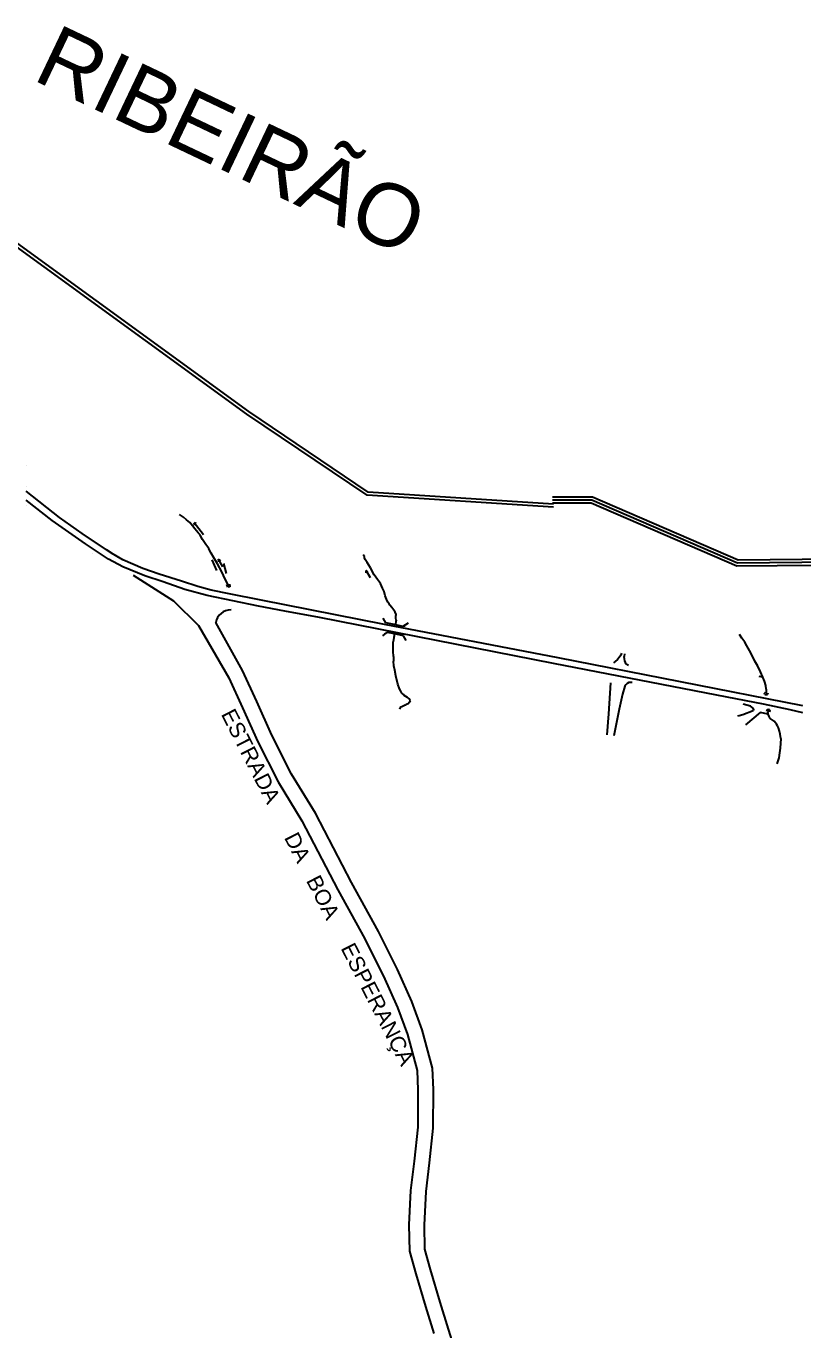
# Model space of a CAD drawing. Header units: millimetres. Extents: x 583 to 26013, y 350 to 21391.
# Drawn here: x 8591 to 9091, y 9884 to 10723 of the extents above; entities that cross this region are included whole.
import ezdxf

# ---------------------------------------------------------------- set-up
doc = ezdxf.new("R2010")
doc.units = ezdxf.units.MM
for name, color, linetype in [('105-QUADRAS_ESTRADAS', 80, 'Continuous'), ('110-CERCA_DE_ARAME', 10, 'Continuous'), ('115-PONTES_E_VIADUTO', 210, 'Continuous'), ('145-', 130, 'Continuous'), ('ESTRADA ROMEIROS', 210, 'Continuous'), ('RIOS', 140, 'Continuous')]:
    doc.layers.add(name, color=color, linetype=linetype)
doc.styles.add('EU', font='arial.ttf', dxfattribs={"height": 10})

msp = doc.modelspace()

# ---------------------------------------------------------------- linework, layer by layer
at = {"color": 0, "linetype": 'Continuous'}
for points in [[(8660.11551, 10369.70241), (8685.95592, 10353.28056), (8702.09325, 10337.4598), (8721.5847, 10303.74664), (8730.52607, 10284.35291), (8740.29599, 10262.45483), (8753.33556, 10236.70352), (8768.69545, 10211.68215), (8791.87676, 10167.30732), (8809.1619, 10135.63767), (8814.64947, 10124.80732), (8821.28052, 10111.7202), (8830.14583, 10091.56839), (8836.66169, 10074.10565), (8842.88168, 10050.87091), (8843.36333, 10038.44681), (8843.27208, 10014.42467), (8840.93224, 9992.54766), (8838.66249, 9973.79873), (8837.59133, 9951.62608), (8837.89324, 9934.54231), (8841.9553, 9920.04365), (8848.19111, 9898.923), (8853.5731, 9881.55144)], [(8866.75508, 9872.85303), (8863.12307, 9884.5176), (8857.76293, 9901.81864), (8851.56574, 9922.8085), (8847.86898, 9936.00328), (8847.5956, 9951.473), (8848.63341, 9972.95545), (8850.86812, 9991.41495), (8853.27006, 10013.87248), (8853.36407, 10038.62159), (8852.83084, 10052.3762), (8846.19789, 10077.15351), (8839.41466, 10095.33283), (8830.32409, 10115.99668), (8823.56977, 10129.3271), (8818.01297, 10140.29407), (8800.69807, 10172.01825), (8777.39874, 10216.61899), (8762.07206, 10241.58625), (8749.3283, 10266.75338), (8739.63323, 10288.48372), (8730.47285, 10308.35247), (8713.23247, 10339.20241), (8713.23247, 10339.20241)]]:
    msp.add_lwpolyline(points, dxfattribs=at)
msp.add_arc((8723.1237, 10337.40301), 10.05357, 90.16399804, 169.68960874, dxfattribs=at)
at = {"layer": '105-QUADRAS_ESTRADAS', "color": 0, "linetype": 'Continuous'}
for p, q in [((8591.21551, 10426.50241), (8591.21551, 10426.50241)), ((8591.21551, 10423.90241), (8591.21551, 10423.90241)), ((8591.21551, 10418.10241), (8591.21551, 10418.10241)), ((8591.21551, 10414.60241), (8591.21551, 10414.60241)), ((8713.91551, 10372.80241), (8710.91551, 10379.70241)), ((8720.11551, 10370.90241), (8718.51551, 10377.30241)), ((8721.81551, 10357.80241), (8710.31551, 10360.10241)), ((8835.11551, 10337.00241), (8833.71551, 10336.80241)), ((8970.41551, 10314.10241), (8969.21551, 10313.40241)), ((8971.81551, 10315.40241), (8970.41551, 10314.10241)), ((8972.81551, 10316.70241), (8971.81551, 10315.40241)), ((8974.01551, 10318.30241), (8972.81551, 10316.70241)), ((8974.51551, 10319.60241), (8974.01551, 10318.30241)), ((8976.41551, 10319.10241), (8976.11551, 10317.50241)), ((8976.31551, 10316.00241), (8976.11551, 10317.50241)), ((8976.61551, 10314.60241), (8976.31551, 10316.00241)), ((8977.01551, 10313.50241), (8976.61551, 10314.60241)), ((8977.51551, 10312.50241), (8977.01551, 10313.50241)), ((8978.91551, 10311.50241), (8977.51551, 10312.50241)), ((8976.51551, 10298.40241), (8975.01551, 10293.20241)), ((8977.21551, 10299.20241), (8976.51551, 10298.40241)), ((8978.11551, 10300.10241), (8977.21551, 10299.20241)), ((8979.11551, 10300.60241), (8978.11551, 10300.10241)), ((8979.71551, 10300.70241), (8979.11551, 10300.60241)), ((8980.21551, 10300.70241), (8979.71551, 10300.70241)), ((8981.31551, 10300.60241), (8980.21551, 10300.70241)), ((9065.41551, 10304.00241), (9063.01551, 10304.50241)), ((8975.01551, 10293.20241), (8972.91551, 10283.50241)), ((8972.91551, 10283.50241), (8969.41551, 10266.30241)), ((9059.11551, 10282.40241), (9052.51551, 10279.90241)), ((9057.41551, 10285.40241), (9052.71551, 10286.80241)), ((9059.21551, 10284.20241), (9057.41551, 10285.40241)), ((9059.31551, 10283.40241), (9059.11551, 10282.40241)), ((9059.31551, 10283.40241), (9059.21551, 10284.20241)), ((9050.21551, 10279.30241), (9049.11551, 10279.10241)), ((9052.51551, 10279.90241), (9050.21551, 10279.30241))]:
    msp.add_line(p, q, dxfattribs=at)
at = {"layer": '110-CERCA_DE_ARAME', "color": 0, "linetype": 'Continuous'}
for p, q in [((8591.21551, 10440.10241), (8591.21551, 10440.10241)), ((8967.31551, 10300.50241), (8966.01551, 10280.50241)), ((8966.01551, 10280.50241), (8964.91551, 10266.90241)), ((9063.61551, 10281.40241), (9054.21551, 10273.40241)), ((9068.81551, 10280.30241), (9063.61551, 10281.40241))]:
    msp.add_line(p, q, dxfattribs=at)
at = {"layer": '115-PONTES_E_VIADUTO', "color": 0, "linetype": 'Continuous'}
for p, q in [((8822.81551, 10339.10241), (8821.01551, 10342.00241)), ((8821.91551, 10331.70241), (8820.51551, 10330.60241)), ((8823.71551, 10332.80241), (8821.91551, 10331.70241)), ((8829.11551, 10337.70241), (8822.81551, 10339.10241)), ((8828.31551, 10331.90241), (8823.71551, 10332.80241)), ((8834.01551, 10330.80241), (8828.31551, 10331.90241)), ((8833.71551, 10336.80241), (8829.11551, 10337.70241)), ((8837.01551, 10338.80241), (8833.71551, 10336.80241)), ((8835.91551, 10327.80241), (8834.01551, 10330.80241))]:
    msp.add_line(p, q, dxfattribs=at)
at = {"layer": '145-', "color": 0, "linetype": 'Continuous'}
for p, q in [((8692.41551, 10407.10241), (8689.91551, 10408.80241)), ((8694.51551, 10405.40241), (8692.41551, 10407.10241)), ((8696.51551, 10403.60241), (8694.51551, 10405.40241)), ((8698.21551, 10401.60241), (8696.51551, 10403.60241)), ((8699.81551, 10399.60241), (8698.21551, 10401.60241)), ((8705.41551, 10395.70241), (8699.41551, 10403.40241)), ((8699.71551, 10401.90241), (8699.41551, 10403.40241)), ((8700.61551, 10402.90241), (8699.41551, 10403.40241)), ((8701.91551, 10397.00241), (8699.81551, 10399.60241)), ((8702.91551, 10396.00241), (8701.91551, 10397.00241)), ((8704.81551, 10392.70241), (8702.91551, 10396.00241)), ((8706.91551, 10389.50241), (8704.81551, 10392.70241)), ((8708.81551, 10387.00241), (8706.91551, 10389.50241)), ((8709.41551, 10385.50241), (8708.81551, 10387.00241)), ((8710.31551, 10384.00241), (8709.41551, 10385.50241)), ((8710.31551, 10384.00241), (8710.31551, 10384.00241)), ((8711.71551, 10381.40241), (8710.31551, 10383.90241)), ((8714.31551, 10377.00241), (8711.71551, 10381.40241)), ((8808.91551, 10381.70241), (8808.21551, 10382.90241)), ((8809.01551, 10380.90241), (8808.91551, 10381.70241)), ((8717.21551, 10371.80241), (8714.31551, 10377.00241)), ((8717.81551, 10375.20241), (8715.11551, 10380.10241)), ((8715.31551, 10378.40241), (8715.11551, 10380.10241)), ((8716.61551, 10378.90241), (8715.11551, 10380.10241)), ((8809.51551, 10379.90241), (8809.01551, 10380.90241)), ((8810.71551, 10377.90241), (8809.51551, 10379.90241)), ((8812.81551, 10374.50241), (8810.71551, 10377.90241)), ((8815.21551, 10369.90241), (8812.81551, 10374.50241)), ((8719.41551, 10367.10241), (8717.21551, 10371.80241)), ((8721.91551, 10362.20241), (8719.41551, 10367.10241)), ((8812.81551, 10368.10241), (8810.01551, 10372.70241)), ((8810.01551, 10371.30241), (8810.01551, 10372.70241)), ((8811.11551, 10371.70241), (8810.01551, 10372.70241)), ((8817.41551, 10366.90241), (8815.21551, 10369.90241)), ((8819.31551, 10364.30241), (8817.41551, 10366.90241)), ((8720.51551, 10362.70241), (8720.41551, 10363.60241)), ((8720.71551, 10362.40241), (8720.51551, 10362.70241)), ((8721.11551, 10362.10241), (8720.71551, 10362.40241)), ((8721.91551, 10362.20241), (8721.11551, 10362.10241)), ((8722.21551, 10362.30241), (8721.91551, 10362.20241)), ((8722.51551, 10362.50241), (8722.21551, 10362.30241)), ((8722.51551, 10362.50241), (8722.31551, 10364.00241)), ((8820.61551, 10361.30241), (8819.31551, 10364.30241)), ((8821.61551, 10359.20241), (8820.61551, 10361.30241)), ((8822.21551, 10356.50241), (8821.61551, 10359.20241)), ((8823.11551, 10354.20241), (8822.21551, 10356.50241)), ((8824.11551, 10352.40241), (8823.11551, 10354.20241)), ((8824.81551, 10351.20241), (8824.11551, 10352.40241)), ((8825.21551, 10350.40241), (8824.81551, 10351.20241)), ((8826.51551, 10349.00241), (8825.21551, 10350.40241)), ((8827.91551, 10347.30241), (8826.51551, 10349.00241)), ((8828.81551, 10346.00241), (8827.91551, 10347.30241)), ((8829.11551, 10344.90241), (8828.81551, 10346.00241)), ((8829.11551, 10339.70241), (8829.01551, 10338.50241)), ((8829.11551, 10344.90241), (8829.11551, 10343.70241)), ((8829.21551, 10342.10241), (8829.11551, 10343.70241)), ((8829.41551, 10340.80241), (8829.11551, 10339.70241)), ((8829.41551, 10340.80241), (8829.21551, 10342.10241)), ((8828.31551, 10331.90241), (8827.81551, 10329.70241)), ((8829.11551, 10337.70241), (8829.01551, 10338.50241)), ((9051.81551, 10329.20241), (9050.31551, 10331.50241)), ((8827.81551, 10329.70241), (8827.51551, 10326.80241)), ((8827.51551, 10320.80241), (8827.51551, 10326.80241)), ((9053.71551, 10326.70241), (9051.81551, 10329.20241)), ((9055.01551, 10324.30241), (9053.71551, 10326.70241)), ((9056.81551, 10321.20241), (9055.01551, 10324.30241)), ((8827.71551, 10317.40241), (8827.51551, 10320.80241)), ((8827.71551, 10317.40241), (8827.71551, 10314.30241)), ((8827.91551, 10311.30241), (8827.71551, 10314.30241)), ((9058.71551, 10317.70241), (9056.81551, 10321.20241)), ((9060.31551, 10314.40241), (9058.71551, 10317.70241)), ((9062.11551, 10311.20241), (9060.31551, 10314.40241)), ((8828.51551, 10308.70241), (8827.91551, 10311.30241)), ((8829.21551, 10304.90241), (8828.51551, 10308.70241)), ((9063.81551, 10307.50241), (9062.11551, 10311.20241)), ((9065.41551, 10304.00241), (9063.81551, 10307.50241)), ((8830.51551, 10299.60241), (8829.21551, 10304.90241)), ((8831.61551, 10296.60241), (8830.51551, 10299.60241)), ((9066.51551, 10301.50241), (9065.41551, 10304.00241)), ((9067.41551, 10298.80241), (9066.51551, 10301.50241)), ((9067.61551, 10296.40241), (9067.41551, 10298.80241)), ((8832.41551, 10295.00241), (8831.61551, 10296.60241)), ((8833.11551, 10293.70241), (8832.41551, 10295.00241)), ((8834.01551, 10292.90241), (8833.11551, 10293.70241)), ((8834.61551, 10292.20241), (8834.01551, 10292.90241)), ((8835.51551, 10291.60241), (8834.61551, 10292.20241)), ((8836.61551, 10291.00241), (8835.51551, 10291.60241)), ((8837.31551, 10290.50241), (8836.61551, 10291.00241)), ((8838.11551, 10289.90241), (8837.31551, 10290.50241)), ((8838.31551, 10288.90241), (8838.01551, 10287.90241)), ((8838.31551, 10288.90241), (8838.11551, 10289.90241)), ((9066.81551, 10294.30241), (9066.51551, 10293.70241)), ((9066.71551, 10293.00241), (9066.51551, 10293.70241)), ((9067.11551, 10292.80241), (9066.71551, 10293.00241)), ((9067.41551, 10292.70241), (9067.11551, 10292.80241)), ((9067.51551, 10294.30241), (9067.31551, 10293.50241)), ((9067.91551, 10292.80241), (9067.41551, 10292.70241)), ((9067.61551, 10294.80241), (9067.51551, 10294.30241)), ((9067.61551, 10296.40241), (9067.61551, 10294.80241)), ((9068.31551, 10293.00241), (9067.91551, 10292.80241)), ((9068.51551, 10293.90241), (9068.31551, 10293.00241)), ((8831.91551, 10284.50241), (8831.61551, 10283.50241)), ((8833.51551, 10285.30241), (8831.91551, 10284.50241)), ((8835.11551, 10286.10241), (8833.51551, 10285.30241)), ((8835.91551, 10286.50241), (8835.11551, 10286.10241)), ((8837.01551, 10287.00241), (8835.91551, 10286.50241)), ((8838.01551, 10287.90241), (8837.01551, 10287.00241)), ((9068.01551, 10282.90241), (9067.81551, 10282.10241)), ((9068.41551, 10283.10241), (9068.01551, 10282.90241)), ((9069.11551, 10283.30241), (9068.41551, 10283.10241)), ((9068.81551, 10282.60241), (9068.71551, 10281.30241)), ((9068.81551, 10280.30241), (9068.71551, 10281.30241)), ((9069.61551, 10283.00241), (9069.11551, 10283.30241)), ((9069.81551, 10282.60241), (9069.61551, 10283.00241)), ((9069.81551, 10282.60241), (9069.61551, 10281.50241)), ((9069.41551, 10278.80241), (9068.81551, 10280.30241)), ((9069.61551, 10278.30241), (9069.41551, 10278.80241)), ((9070.11551, 10277.50241), (9069.61551, 10278.30241)), ((9071.31551, 10276.70241), (9070.11551, 10277.50241)), ((9072.61551, 10275.80241), (9071.31551, 10276.70241)), ((9073.51551, 10274.60241), (9072.61551, 10275.80241)), ((9074.21551, 10273.80241), (9073.51551, 10274.60241)), ((9074.81551, 10272.80241), (9074.21551, 10273.80241)), ((9075.51551, 10271.50241), (9074.81551, 10272.80241)), ((9076.11551, 10269.40241), (9075.51551, 10271.50241)), ((9076.51551, 10267.50241), (9076.11551, 10269.40241)), ((9077.01551, 10264.60241), (9076.51551, 10267.50241)), ((9077.01551, 10264.60241), (9076.61551, 10258.40241)), ((9076.21551, 10255.50241), (9075.71551, 10252.20241)), ((9076.61551, 10258.40241), (9076.21551, 10255.50241)), ((9075.21551, 10250.80241), (9074.41551, 10248.40241)), ((9075.71551, 10252.20241), (9075.21551, 10250.80241))]:
    msp.add_line(p, q, dxfattribs=at)
at = {"layer": 'ESTRADA ROMEIROS', "color": 0, "linetype": 'Continuous'}
for p, q in [((8612.71551, 10406.90241), (8591.21551, 10423.90241)), ((8608.01551, 10404.90241), (8591.21551, 10418.10241)), ((8627.31551, 10396.60241), (8612.71551, 10406.90241)), ((8629.51551, 10389.90241), (8608.01551, 10404.90241)), ((8643.01551, 10386.10241), (8627.31551, 10396.60241)), ((8638.41551, 10384.00241), (8629.51551, 10389.90241)), ((8633.61551, 10384.00241), (8633.61551, 10384.00241)), ((8638.41551, 10384.00241), (8638.41551, 10384.00241)), ((8644.21551, 10380.10241), (8638.41551, 10383.90241)), ((8646.01551, 10384.10241), (8643.01551, 10386.10241)), ((8646.11551, 10384.00241), (8646.01551, 10384.10241)), ((8653.41551, 10379.60241), (8646.11551, 10383.90241)), ((8653.41551, 10375.20241), (8644.21551, 10380.10241)), ((8666.21551, 10374.10241), (8653.41551, 10379.60241)), ((8667.61551, 10369.40241), (8653.41551, 10375.20241)), ((8676.91551, 10370.30241), (8666.21551, 10374.10241)), ((8679.31551, 10365.50241), (8667.61551, 10369.40241)), ((8691.21551, 10365.80241), (8676.91551, 10370.30241)), ((8693.41551, 10360.60241), (8679.31551, 10365.50241)), ((8701.81551, 10362.40241), (8691.21551, 10365.80241)), ((8707.71551, 10356.60241), (8693.41551, 10360.60241)), ((8710.31551, 10360.10241), (8701.81551, 10362.40241)), ((8740.81551, 10349.80241), (8707.71551, 10356.60241)), ((8742.41551, 10353.60241), (8721.81551, 10357.80241)), ((8757.81551, 10346.50241), (8740.81551, 10349.80241)), ((8821.81551, 10338.00241), (8742.41551, 10353.60241)), ((8780.11551, 10342.50241), (8757.81551, 10346.50241)), ((8930.71551, 10312.80241), (8780.11551, 10342.50241)), ((8933.61551, 10316.60241), (8821.81551, 10338.00241)), ((9091.11551, 10285.70241), (8933.61551, 10316.60241)), ((9042.41551, 10291.30241), (8930.71551, 10312.80241)), ((9065.81551, 10286.70241), (9042.41551, 10291.30241)), ((9083.01551, 10283.10241), (9065.81551, 10286.70241)), ((9091.11551, 10281.10241), (9083.01551, 10283.10241))]:
    msp.add_line(p, q, dxfattribs=at)
at = {"layer": 'RIOS', "lineweight": 25, "flags": 128}
for points in [[(8930.73217, 10415.53861), (8811.33862, 10423.23554), (8734.4394, 10475.10253), (8537.73525, 10617.90822), (8318.25472, 10550.16618), (8191.26505, 10508.21084), (8089.42873, 10520.52942)], [(8930.6035, 10413.54276), (8810.66937, 10421.27453), (8733.29238, 10473.46376), (8537.36952, 10615.70224), (8318.8634, 10548.26096), (8191.46832, 10506.17167), (8088.9298, 10518.5752)], [(9152.37385, 10380.46473), (9049.41481, 10379.51059), (8955.81291, 10420.0403), (8930.01866, 10420.0403)], [(9152.44549, 10378.46531), (9049.00928, 10377.50674), (8955.3985, 10418.0403), (8930.01866, 10418.0403)], [(9152.51714, 10376.46589), (9048.60374, 10375.5029), (8954.98409, 10416.0403), (8930.01866, 10416.0403)]]:
    msp.add_lwpolyline(points, dxfattribs=at)

# ---------------------------------------------------------------- texts
at = {"color": 0, "linetype": 'Continuous', "lineweight": 20, "style": 'EU'}
msp.add_text('ESTRADA      DA   BOA     ESPERANÇA', height=10, rotation=297.09579234, dxfattribs=at).set_placement((8716.39611, 10280.35696))
at = {"layer": 'RIOS', "lineweight": 25, "insert": (8611.61248, 10725.14443), "char_height": 40, "width": 278.7122197, "attachment_point": 1, "rotation": 334.55371339, "style": 'EU'}
msp.add_mtext('RIBEIRÃO', dxfattribs=at)

doc.saveas('drawing.dxf')
